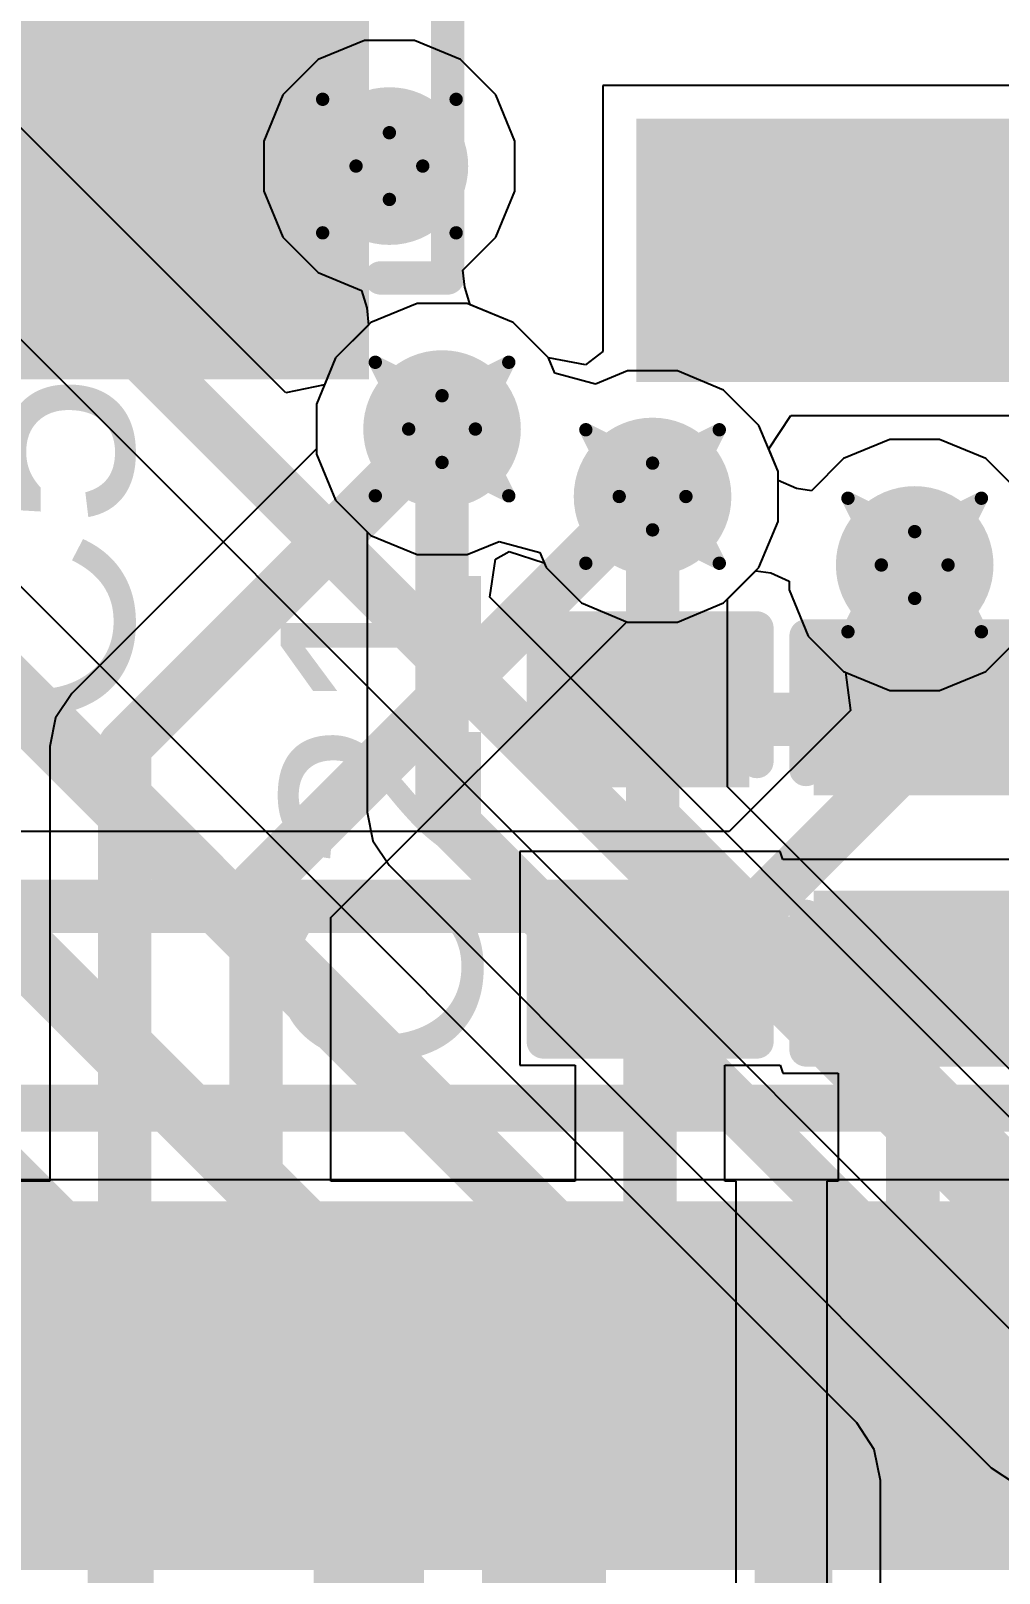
# Model space of a CAD drawing. Header units: inches. Extents: x -3 to 289, y -11 to 89.
# Drawn here: x 99.68 to 103.37, y 28.37 to 34.23 of the extents above; entities that cross this region are included whole.
import ezdxf

# ---------------------------------------------------------------- set-up
doc = ezdxf.new("R2010")
doc.units = ezdxf.units.IN
for name, color, linetype in [('Bottom Layer', 5, 'Continuous'), ('Drill Drawing', 1, 'Continuous'), ('Layer 1', 16, 'Continuous'), ('Layer 2', 76, 'Continuous'), ('Top Layer', 1, 'Continuous'), ('Top Overlay', 2, 'Continuous'), ('Top Paste', 8, 'Continuous'), ('Top Solder', 216, 'Continuous'), ('Via Holes', 16, 'Continuous')]:
    doc.layers.add(name, color=color, linetype=linetype)
doc.styles.add('Arial', font='', dxfattribs={"height": 0.2})
doc.styles.get('Arial').set_extended_font_data('Arial')

# ---------------------------------------------------------------- blocks, each defined once
blk = doc.blocks.new('EFM32WG380F256_B_QFP100R_10')
at = {"layer": 'Top Layer'}
for points in [[(7.15, 0.65), (8.35, 0.65), (8.35, 0.35), (7.15, 0.35)], [(7.15, 0.15), (8.35, 0.15), (8.35, -0.15), (7.15, -0.15)], [(7.15, -0.35), (8.35, -0.35), (8.35, -0.65), (7.15, -0.65)], [(7.15, -0.85), (8.35, -0.85), (8.35, -1.15), (7.15, -1.15)], [(7.15, -1.35), (8.35, -1.35), (8.35, -1.65), (7.15, -1.65)], [(7.15, -1.85), (8.35, -1.85), (8.35, -2.15), (7.15, -2.15)], [(7.15, -2.35), (8.35, -2.35), (8.35, -2.65), (7.15, -2.65)], [(7.15, -2.85), (8.35, -2.85), (8.35, -3.15), (7.15, -3.15)]]:
    blk.add_hatch(color=1, dxfattribs=at).paths.add_polyline_path(points)
at = {"layer": 'Top Paste'}
for points in [[(7.15, 0.65), (8.35, 0.65), (8.35, 0.35), (7.15, 0.35)], [(7.15, 0.15), (8.35, 0.15), (8.35, -0.15), (7.15, -0.15)], [(7.15, -0.35), (8.35, -0.35), (8.35, -0.65), (7.15, -0.65)], [(7.15, -0.85), (8.35, -0.85), (8.35, -1.15), (7.15, -1.15)], [(7.15, -1.35), (8.35, -1.35), (8.35, -1.65), (7.15, -1.65)], [(7.15, -1.85), (8.35, -1.85), (8.35, -2.15), (7.15, -2.15)], [(7.15, -2.35), (8.35, -2.35), (8.35, -2.65), (7.15, -2.65)], [(7.15, -2.85), (8.35, -2.85), (8.35, -3.15), (7.15, -3.15)]]:
    blk.add_hatch(color=8, dxfattribs=at).paths.add_polyline_path(points)
at = {"layer": 'Top Solder'}
for points in [[(7.0484, 0.7516), (8.4516, 0.7516), (8.4516, 0.2484), (7.0484, 0.2484)], [(7.0484, 0.2516), (8.4516, 0.2516), (8.4516, -0.2516), (7.0484, -0.2516)], [(7.0484, -0.2484), (8.4516, -0.2484), (8.4516, -0.7516), (7.0484, -0.7516)], [(7.0484, -0.7484), (8.4516, -0.7484), (8.4516, -1.2516), (7.0484, -1.2516)], [(7.0484, -1.2484), (8.4516, -1.2484), (8.4516, -1.7516), (7.0484, -1.7516)], [(7.0484, -1.7484), (8.4516, -1.7484), (8.4516, -2.2516), (7.0484, -2.2516)], [(7.0484, -2.2484), (8.4516, -2.2484), (8.4516, -2.7516), (7.0484, -2.7516)], [(7.0484, -2.7484), (8.4516, -2.7484), (8.4516, -3.2516), (7.0484, -3.2516)], [(7.0484, -3.2484), (8.4516, -3.2484), (8.4516, -3.7516), (7.0484, -3.7516)]]:
    blk.add_hatch(color=216, dxfattribs=at).paths.add_polyline_path(points)
blk = doc.blocks.new('SOT_223_5_16')
at = {"layer": 'Top Layer'}
blk.add_hatch(color=1, dxfattribs=at).paths.add_polyline_path([(2.6999, -4.2501), (1.7999, -4.2501), (1.7999, -2.0501), (2.6999, -2.0501)])
at = {"layer": 'Top Paste'}
blk.add_hatch(color=8, dxfattribs=at).paths.add_polyline_path([(2.6999, -4.2501), (1.7999, -4.2501), (1.7999, -2.0501), (2.6999, -2.0501)])
at = {"layer": 'Top Solder'}
blk.add_hatch(color=216, dxfattribs=at).paths.add_polyline_path([(2.7507, -4.3009), (1.7491, -4.3009), (1.7491, -1.9993), (2.7507, -1.9993)])
blk = doc.blocks.new('C___0402_132')
at = {"layer": 'Top Layer'}
for points in [[(-0.6985, -0.3175), (-0.6985, 0.3175), (-0.2413, 0.3175), (-0.2413, -0.3175)], [(0.2413, -0.3175), (0.2413, 0.3175), (0.6985, 0.3175), (0.6985, -0.3175)]]:
    blk.add_hatch(color=1, dxfattribs=at).paths.add_polyline_path(points)
at = {"layer": 'Top Paste'}
for points in [[(-0.6985, -0.3175), (-0.6985, 0.3175), (-0.2413, 0.3175), (-0.2413, -0.3175)], [(0.2413, -0.3175), (0.2413, 0.3175), (0.6985, 0.3175), (0.6985, -0.3175)]]:
    blk.add_hatch(color=8, dxfattribs=at).paths.add_polyline_path(points)
at = {"layer": 'Top Solder'}
for points in [[(-0.7585, -0.3775), (-0.7585, 0.3775), (-0.1813, 0.3775), (-0.1813, -0.3775)], [(0.1813, -0.3775), (0.1813, 0.3775), (0.7585, 0.3775), (0.7585, -0.3775)]]:
    blk.add_hatch(color=216, dxfattribs=at).paths.add_polyline_path(points)
at = {"layer": 'Top Overlay'}
for points in [[(-0.7874, -0.4064, 0.127, 0.127, 0), (-0.7874, 0.4064, 0.127, 0.127, 0)], [(-0.2794, 0.4064, 0.127, 0.127, 0), (-0.7874, 0.4064, 0.127, 0.127, 0)], [(0.7874, 0.4064, 0.127, 0.127, 0), (0.2794, 0.4064, 0.127, 0.127, 0)], [(0.7874, -0.4064, 0.127, 0.127, 0), (0.7874, 0.4064, 0.127, 0.127, 0)], [(-0.2794, -0.4064, 0.127, 0.127, 0), (-0.7874, -0.4064, 0.127, 0.127, 0)], [(0.7874, -0.4064, 0.127, 0.127, 0), (0.2794, -0.4064, 0.127, 0.127, 0)]]:
    blk.add_lwpolyline(points, format="xyseb", dxfattribs=at)
for points in [[(-0.8191, 0.4064, 0.0635, 0.0635, 1), (-0.7556, 0.4064, 0.0635, 0.0635, 1)], [(-0.8191, 0.4064, 0.0635, 0.0635, 1), (-0.7556, 0.4064, 0.0635, 0.0635, 1)], [(-0.3111, 0.4064, 0.0635, 0.0635, 1), (-0.2477, 0.4064, 0.0635, 0.0635, 1)], [(0.2477, 0.4064, 0.0635, 0.0635, 1), (0.3111, 0.4064, 0.0635, 0.0635, 1)], [(0.7556, 0.4064, 0.0635, 0.0635, 1), (0.8191, 0.4064, 0.0635, 0.0635, 1)], [(0.7556, 0.4064, 0.0635, 0.0635, 1), (0.8191, 0.4064, 0.0635, 0.0635, 1)], [(-0.8191, -0.4064, 0.0635, 0.0635, 1), (-0.7556, -0.4064, 0.0635, 0.0635, 1)], [(-0.8191, -0.4064, 0.0635, 0.0635, 1), (-0.7556, -0.4064, 0.0635, 0.0635, 1)], [(-0.3111, -0.4064, 0.0635, 0.0635, 1), (-0.2477, -0.4064, 0.0635, 0.0635, 1)], [(0.2477, -0.4064, 0.0635, 0.0635, 1), (0.3111, -0.4064, 0.0635, 0.0635, 1)], [(0.7556, -0.4064, 0.0635, 0.0635, 1), (0.8191, -0.4064, 0.0635, 0.0635, 1)], [(0.7556, -0.4064, 0.0635, 0.0635, 1), (0.8191, -0.4064, 0.0635, 0.0635, 1)]]:
    blk.add_lwpolyline(points, format="xyseb", close=True, dxfattribs=at)
blk = doc.blocks.new('____0402_134')
at = {"layer": 'Top Layer'}
for points in [[(-0.6985, -0.3175), (-0.6985, 0.3175), (-0.2413, 0.3175), (-0.2413, -0.3175)], [(0.2413, -0.3175), (0.2413, 0.3175), (0.6985, 0.3175), (0.6985, -0.3175)]]:
    blk.add_hatch(color=1, dxfattribs=at).paths.add_polyline_path(points)
at = {"layer": 'Top Paste'}
for points in [[(-0.6985, -0.3175), (-0.6985, 0.3175), (-0.2413, 0.3175), (-0.2413, -0.3175)], [(0.2413, -0.3175), (0.2413, 0.3175), (0.6985, 0.3175), (0.6985, -0.3175)]]:
    blk.add_hatch(color=8, dxfattribs=at).paths.add_polyline_path(points)
at = {"layer": 'Top Solder'}
for points in [[(-0.7585, -0.3775), (-0.7585, 0.3775), (-0.1813, 0.3775), (-0.1813, -0.3775)], [(0.1813, -0.3775), (0.1813, 0.3775), (0.7585, 0.3775), (0.7585, -0.3775)]]:
    blk.add_hatch(color=216, dxfattribs=at).paths.add_polyline_path(points)
at = {"layer": 'Top Overlay'}
for points in [[(-0.7874, -0.4064, 0.127, 0.127, 0), (-0.7874, 0.4064, 0.127, 0.127, 0)], [(-0.2794, 0.4064, 0.127, 0.127, 0), (-0.7874, 0.4064, 0.127, 0.127, 0)], [(0.7874, 0.4064, 0.127, 0.127, 0), (0.2794, 0.4064, 0.127, 0.127, 0)], [(0.7874, -0.4064, 0.127, 0.127, 0), (0.7874, 0.4064, 0.127, 0.127, 0)], [(-0.2794, -0.4064, 0.127, 0.127, 0), (-0.7874, -0.4064, 0.127, 0.127, 0)], [(0.7874, -0.4064, 0.127, 0.127, 0), (0.2794, -0.4064, 0.127, 0.127, 0)]]:
    blk.add_lwpolyline(points, format="xyseb", dxfattribs=at)
for points in [[(-0.8191, 0.4064, 0.0635, 0.0635, 1), (-0.7556, 0.4064, 0.0635, 0.0635, 1)], [(-0.8191, 0.4064, 0.0635, 0.0635, 1), (-0.7556, 0.4064, 0.0635, 0.0635, 1)], [(-0.3111, 0.4064, 0.0635, 0.0635, 1), (-0.2477, 0.4064, 0.0635, 0.0635, 1)], [(0.2477, 0.4064, 0.0635, 0.0635, 1), (0.3111, 0.4064, 0.0635, 0.0635, 1)], [(0.7556, 0.4064, 0.0635, 0.0635, 1), (0.8191, 0.4064, 0.0635, 0.0635, 1)], [(0.7556, 0.4064, 0.0635, 0.0635, 1), (0.8191, 0.4064, 0.0635, 0.0635, 1)], [(-0.8191, -0.4064, 0.0635, 0.0635, 1), (-0.7556, -0.4064, 0.0635, 0.0635, 1)], [(-0.8191, -0.4064, 0.0635, 0.0635, 1), (-0.7556, -0.4064, 0.0635, 0.0635, 1)], [(-0.3111, -0.4064, 0.0635, 0.0635, 1), (-0.2477, -0.4064, 0.0635, 0.0635, 1)], [(0.2477, -0.4064, 0.0635, 0.0635, 1), (0.3111, -0.4064, 0.0635, 0.0635, 1)], [(0.7556, -0.4064, 0.0635, 0.0635, 1), (0.8191, -0.4064, 0.0635, 0.0635, 1)], [(0.7556, -0.4064, 0.0635, 0.0635, 1), (0.8191, -0.4064, 0.0635, 0.0635, 1)]]:
    blk.add_lwpolyline(points, format="xyseb", close=True, dxfattribs=at)
blk = doc.blocks.new('C____A_145')
at = {"layer": 'Top Layer'}
for points in [[(-1.91, 0.565), (-0.49, 0.565), (-0.49, -0.565), (-1.91, -0.565)], [(0.49, 0.565), (1.91, 0.565), (1.91, -0.565), (0.49, -0.565)]]:
    blk.add_hatch(color=1, dxfattribs=at).paths.add_polyline_path(points)
at = {"layer": 'Top Paste'}
for points in [[(-1.91, 0.565), (-0.49, 0.565), (-0.49, -0.565), (-1.91, -0.565)], [(0.49, 0.565), (1.91, 0.565), (1.91, -0.565), (0.49, -0.565)]]:
    blk.add_hatch(color=8, dxfattribs=at).paths.add_polyline_path(points)
at = {"layer": 'Top Solder'}
for points in [[(-2.0116, 0.6666), (-0.3884, 0.6666), (-0.3884, -0.6666), (-2.0116, -0.6666)], [(0.3884, 0.6666), (2.0116, 0.6666), (2.0116, -0.6666), (0.3884, -0.6666)]]:
    blk.add_hatch(color=216, dxfattribs=at).paths.add_polyline_path(points)
at = {"layer": 'Top Overlay'}
for points in [[(1.6256, 0.9652, 0.127, 0.127, 0), (-1.6256, 0.9652, 0.127, 0.127, 0)], [(-1.6256, 0.762, 0.127, 0.127, 0), (-1.6256, 0.9652, 0.127, 0.127, 0)], [(1.6256, 0.7112, 0.127, 0.127, 0), (1.6256, 0.9652, 0.127, 0.127, 0)], [(-2.4192, -0.2746, 0.2, 0.2, 0), (-2.4192, 0.3254, 0.2, 0.2, 0)], [(-2.1192, 0.0254, 0.2, 0.2, 0), (-2.7192, 0.0254, 0.2, 0.2, 0)], [(-1.6256, -0.9652, 0.127, 0.127, 0), (-1.6256, -0.762, 0.127, 0.127, 0)], [(1.6256, -0.9652, 0.127, 0.127, 0), (1.6256, -0.7112, 0.127, 0.127, 0)], [(1.6256, -0.9652, 0.127, 0.127, 0), (-1.6256, -0.9652, 0.127, 0.127, 0)]]:
    blk.add_lwpolyline(points, format="xyseb", dxfattribs=at)
for points in [[(-1.6574, 0.9652, 0.0635, 0.0635, 1), (-1.5938, 0.9652, 0.0635, 0.0635, 1)], [(-1.6574, 0.9652, 0.0635, 0.0635, 1), (-1.5938, 0.9652, 0.0635, 0.0635, 1)], [(1.5938, 0.9652, 0.0635, 0.0635, 1), (1.6574, 0.9652, 0.0635, 0.0635, 1)], [(1.5938, 0.9652, 0.0635, 0.0635, 1), (1.6574, 0.9652, 0.0635, 0.0635, 1)], [(-1.6574, 0.762, 0.0635, 0.0635, 1), (-1.5938, 0.762, 0.0635, 0.0635, 1)], [(1.5938, 0.7112, 0.0635, 0.0635, 1), (1.6574, 0.7112, 0.0635, 0.0635, 1)], [(-2.4692, 0.3254, 0.1, 0.1, 1), (-2.3692, 0.3254, 0.1, 0.1, 1)], [(-2.7692, 0.0254, 0.1, 0.1, 1), (-2.6692, 0.0254, 0.1, 0.1, 1)], [(-2.1692, 0.0254, 0.1, 0.1, 1), (-2.0692, 0.0254, 0.1, 0.1, 1)], [(-2.4692, -0.2746, 0.1, 0.1, 1), (-2.3692, -0.2746, 0.1, 0.1, 1)], [(-1.6574, -0.762, 0.0635, 0.0635, 1), (-1.5938, -0.762, 0.0635, 0.0635, 1)], [(1.5938, -0.7112, 0.0635, 0.0635, 1), (1.6574, -0.7112, 0.0635, 0.0635, 1)], [(-1.6574, -0.9652, 0.0635, 0.0635, 1), (-1.5938, -0.9652, 0.0635, 0.0635, 1)], [(-1.6574, -0.9652, 0.0635, 0.0635, 1), (-1.5938, -0.9652, 0.0635, 0.0635, 1)], [(1.5938, -0.9652, 0.0635, 0.0635, 1), (1.6574, -0.9652, 0.0635, 0.0635, 1)], [(1.5938, -0.9652, 0.0635, 0.0635, 1), (1.6574, -0.9652, 0.0635, 0.0635, 1)]]:
    blk.add_lwpolyline(points, format="xyseb", close=True, dxfattribs=at)

msp = doc.modelspace()

# ---------------------------------------------------------------- hatches: boundary and pattern name
at = {"layer": 'Bottom Layer'}
h = msp.add_hatch(color=5, dxfattribs=at)
edge = h.paths.add_edge_path()
edge.add_arc((101.0451, 33.7193), 0.3, 0, 360)
h = msp.add_hatch(color=5, dxfattribs=at)
edge = h.paths.add_edge_path()
edge.add_arc((101.2455, 32.7187), 0.3, 0, 360)
h = msp.add_hatch(color=5, dxfattribs=at)
edge = h.paths.add_edge_path()
edge.add_arc((102.0468, 32.4621), 0.3, 0, 360)
h = msp.add_hatch(color=5, dxfattribs=at)
edge = h.paths.add_edge_path()
edge.add_arc((103.0445, 32.2015), 0.3, 0, 360)
at = {"layer": 'Layer 1'}
h = msp.add_hatch(color=16, dxfattribs=at)
edge = h.paths.add_edge_path()
edge.add_arc((101.0451, 33.7193), 0.3, 0, 360)
h = msp.add_hatch(color=16, dxfattribs=at)
edge = h.paths.add_edge_path()
edge.add_arc((101.2455, 32.7187), 0.3, 0, 360)
h = msp.add_hatch(color=16, dxfattribs=at)
edge = h.paths.add_edge_path()
edge.add_arc((102.0468, 32.4621), 0.3, 0, 360)
h = msp.add_hatch(color=16, dxfattribs=at)
edge = h.paths.add_edge_path()
edge.add_arc((103.0445, 32.2015), 0.3, 0, 360)
at = {"layer": 'Layer 2'}
h = msp.add_hatch(color=76, dxfattribs=at)
edge = h.paths.add_edge_path()
edge.add_arc((101.0451, 33.7193), 0.3, 0, 360)
h = msp.add_hatch(color=76, dxfattribs=at)
edge = h.paths.add_edge_path()
edge.add_arc((101.2455, 32.7187), 0.3, 0, 360)
h = msp.add_hatch(color=76, dxfattribs=at)
edge = h.paths.add_edge_path()
edge.add_arc((102.0468, 32.4621), 0.3, 0, 360)
h = msp.add_hatch(color=76, dxfattribs=at)
edge = h.paths.add_edge_path()
edge.add_arc((103.0445, 32.2015), 0.3, 0, 360)
at = {"layer": 'Top Layer'}
h = msp.add_hatch(color=1, dxfattribs=at)
edge = h.paths.add_edge_path()
edge.add_arc((101.0451, 33.7193), 0.3, 0, 360)
h = msp.add_hatch(color=1, dxfattribs=at)
edge = h.paths.add_edge_path()
edge.add_arc((101.2455, 32.7187), 0.3, 0, 360)
h = msp.add_hatch(color=1, dxfattribs=at)
edge = h.paths.add_edge_path()
edge.add_arc((102.0468, 32.4621), 0.3, 0, 360)
h = msp.add_hatch(color=1, dxfattribs=at)
edge = h.paths.add_edge_path()
edge.add_arc((103.0445, 32.2015), 0.3, 0, 360)
at = {"layer": 'Via Holes'}
h = msp.add_hatch(color=7, dxfattribs=at)
edge = h.paths.add_edge_path()
edge.add_arc((101.0451, 33.7193), 0.15, 0, 360)
h = msp.add_hatch(color=7, dxfattribs=at)
edge = h.paths.add_edge_path()
edge.add_arc((101.2455, 32.7187), 0.15, 0, 360)
h = msp.add_hatch(color=7, dxfattribs=at)
edge = h.paths.add_edge_path()
edge.add_arc((102.0468, 32.4621), 0.15, 0, 360)
h = msp.add_hatch(color=7, dxfattribs=at)
edge = h.paths.add_edge_path()
edge.add_arc((103.0445, 32.2015), 0.15, 0, 360)

# ---------------------------------------------------------------- linework, layer by layer
at = {"layer": 'Bottom Layer'}
for p, q in [((100.9501, 34.1971), (100.7744, 34.1244)), ((101.1401, 34.1971), (100.9501, 34.1971)), ((101.3157, 34.1244), (101.1401, 34.1971)), ((100.7744, 34.1244), (100.64, 33.99)), ((101.4502, 33.99), (101.3157, 34.1244)), ((100.64, 33.99), (100.5673, 33.8144)), ((101.5229, 33.8144), (101.4502, 33.99)), ((100.5673, 33.8144), (100.5673, 33.6243)), ((101.5229, 33.6243), (101.5229, 33.8144)), ((100.5673, 33.6243), (100.64, 33.4487)), ((101.4502, 33.4487), (101.5229, 33.6243)), ((100.64, 33.4487), (100.7744, 33.3143)), ((101.325, 33.3235), (101.4502, 33.4487)), ((100.7744, 33.3143), (100.9387, 33.2462)), ((101.3318, 33.2581), (101.325, 33.3235)), ((100.9387, 33.2462), (100.9589, 33.1799)), ((101.352, 33.1918), (101.3318, 33.2581)), ((100.9589, 33.1799), (100.9656, 33.1145)), ((101.5162, 33.1238), (101.352, 33.1918)), ((100.9656, 33.1145), (100.8405, 32.9894)), ((101.6506, 32.9894), (101.5162, 33.1238)), ((100.8405, 32.9894), (100.7677, 32.8138)), ((101.6746, 32.9315), (101.6506, 32.9894)), ((101.8295, 32.8893), (101.6746, 32.9315)), ((101.9518, 32.9399), (101.8295, 32.8893)), ((102.1418, 32.9399), (101.9518, 32.9399)), ((102.3174, 32.8672), (102.1418, 32.9399)), ((102.4519, 32.7328), (102.3174, 32.8672)), ((100.7677, 32.8138), (100.7677, 32.6237)), ((102.5246, 32.5572), (102.4519, 32.7328)), ((102.9494, 32.6793), (102.7738, 32.6066)), ((103.1395, 32.6793), (102.9494, 32.6793)), ((103.3151, 32.6066), (103.1395, 32.6793)), ((100.7677, 32.6237), (100.8405, 32.4481)), ((102.7738, 32.6066), (102.6516, 32.4843)), ((103.4495, 32.4722), (103.3151, 32.6066)), ((102.5246, 32.5233), (102.5246, 32.5572)), ((102.5947, 32.4921), (102.5246, 32.5233)), ((102.6516, 32.4843), (102.5947, 32.4921)), ((100.8405, 32.4481), (100.9607, 32.3279)), ((100.9607, 32.3279), (100.9607, 31.2605)), ((102.3317, 32.0713), (102.4397, 32.1793)), ((102.4397, 32.1793), (102.4965, 32.1716)), ((102.4965, 32.1716), (102.5667, 32.1403)), ((102.5667, 32.1403), (102.5667, 32.1065)), ((102.5667, 32.1065), (102.6394, 31.9309)), ((102.3317, 31.357), (102.3317, 32.0713)), ((102.6394, 31.9309), (102.7738, 31.7965)), ((103.3151, 31.7965), (103.4495, 31.9309)), ((102.7738, 31.7965), (102.9494, 31.7237)), ((103.1395, 31.7237), (103.3151, 31.7965)), ((102.9494, 31.7237), (103.1395, 31.7237)), ((103.9414, 29.7473), (102.3317, 31.357)), ((100.9607, 31.2605), (100.9607, 31.2605)), ((100.9607, 31.2605), (100.9824, 31.1515)), ((100.9824, 31.1515), (101.0441, 31.0591)), ((101.0441, 31.0591), (103.3361, 28.7671)), ((103.3361, 28.7671), (103.3361, 28.7671)), ((103.3361, 28.7671), (103.4285, 28.7053))]:
    msp.add_line(p, q, dxfattribs=at)
for points in [[(101.2455, 31.2605, 0.2032, 0.2032, 0), (101.2455, 32.7187, 0.2032, 0.2032, 0)], [(102.0468, 31.239, 0.2032, 0.2032, 0), (102.0468, 32.4621, 0.2032, 0.2032, 0)], [(101.2455, 31.2605, 0.2032, 0.2032, 0), (103.5375, 28.9685, 0.2032, 0.2032, 0)], [(102.0468, 31.239, 0.2032, 0.2032, 0), (103.8234, 29.4624, 0.2032, 0.2032, 0)]]:
    msp.add_lwpolyline(points, format="xyseb", dxfattribs=at)
for points in [[(101.1947, 32.7187, 0.1016, 0.1016, 1), (101.2963, 32.7187, 0.1016, 0.1016, 1)], [(101.996, 32.4621, 0.1016, 0.1016, 1), (102.0976, 32.4621, 0.1016, 0.1016, 1)], [(101.1947, 31.2605, 0.1016, 0.1016, 1), (101.2963, 31.2605, 0.1016, 0.1016, 1)], [(101.1947, 31.2605, 0.1016, 0.1016, 1), (101.2963, 31.2605, 0.1016, 0.1016, 1)], [(101.996, 31.239, 0.1016, 0.1016, 1), (102.0976, 31.239, 0.1016, 0.1016, 1)], [(101.996, 31.239, 0.1016, 0.1016, 1), (102.0976, 31.239, 0.1016, 0.1016, 1)]]:
    msp.add_lwpolyline(points, format="xyseb", close=True, dxfattribs=at)
at = {"layer": 'Drill Drawing'}
for points in [[(100.7911, 33.9733, 0.0508, 0.0508, 0), (101.0451, 33.8463, 0.0508, 0.0508, 0)], [(100.7911, 33.9733, 0.0508, 0.0508, 0), (100.9181, 33.7193, 0.0508, 0.0508, 0)], [(101.0451, 33.8463, 0.0508, 0.0508, 0), (101.2991, 33.9733, 0.0508, 0.0508, 0)], [(101.1721, 33.7193, 0.0508, 0.0508, 0), (101.2991, 33.9733, 0.0508, 0.0508, 0)], [(100.7911, 33.4653, 0.0508, 0.0508, 0), (100.9181, 33.7193, 0.0508, 0.0508, 0)], [(101.1721, 33.7193, 0.0508, 0.0508, 0), (101.2991, 33.4653, 0.0508, 0.0508, 0)], [(100.7911, 33.4653, 0.0508, 0.0508, 0), (101.0451, 33.5923, 0.0508, 0.0508, 0)], [(101.0451, 33.5923, 0.0508, 0.0508, 0), (101.2991, 33.4653, 0.0508, 0.0508, 0)], [(100.9915, 32.9727, 0.0508, 0.0508, 0), (101.2455, 32.8457, 0.0508, 0.0508, 0)], [(100.9915, 32.9727, 0.0508, 0.0508, 0), (101.1185, 32.7187, 0.0508, 0.0508, 0)], [(101.2455, 32.8457, 0.0508, 0.0508, 0), (101.4995, 32.9727, 0.0508, 0.0508, 0)], [(101.3725, 32.7187, 0.0508, 0.0508, 0), (101.4995, 32.9727, 0.0508, 0.0508, 0)], [(100.9915, 32.4647, 0.0508, 0.0508, 0), (101.1185, 32.7187, 0.0508, 0.0508, 0)], [(101.3725, 32.7187, 0.0508, 0.0508, 0), (101.4995, 32.4647, 0.0508, 0.0508, 0)], [(101.7928, 32.7161, 0.0508, 0.0508, 0), (102.0468, 32.5891, 0.0508, 0.0508, 0)], [(101.7928, 32.7161, 0.0508, 0.0508, 0), (101.9198, 32.4621, 0.0508, 0.0508, 0)], [(102.0468, 32.5891, 0.0508, 0.0508, 0), (102.3008, 32.7161, 0.0508, 0.0508, 0)], [(102.1738, 32.4621, 0.0508, 0.0508, 0), (102.3008, 32.7161, 0.0508, 0.0508, 0)], [(100.9915, 32.4647, 0.0508, 0.0508, 0), (101.2455, 32.5917, 0.0508, 0.0508, 0)], [(101.2455, 32.5917, 0.0508, 0.0508, 0), (101.4995, 32.4647, 0.0508, 0.0508, 0)], [(101.7928, 32.2081, 0.0508, 0.0508, 0), (101.9198, 32.4621, 0.0508, 0.0508, 0)], [(102.1738, 32.4621, 0.0508, 0.0508, 0), (102.3008, 32.2081, 0.0508, 0.0508, 0)], [(102.7905, 32.4555, 0.0508, 0.0508, 0), (103.0445, 32.3285, 0.0508, 0.0508, 0)], [(102.7905, 32.4555, 0.0508, 0.0508, 0), (102.9175, 32.2015, 0.0508, 0.0508, 0)], [(103.0445, 32.3285, 0.0508, 0.0508, 0), (103.2985, 32.4555, 0.0508, 0.0508, 0)], [(103.1715, 32.2015, 0.0508, 0.0508, 0), (103.2985, 32.4555, 0.0508, 0.0508, 0)], [(101.7928, 32.2081, 0.0508, 0.0508, 0), (102.0468, 32.3351, 0.0508, 0.0508, 0)], [(102.0468, 32.3351, 0.0508, 0.0508, 0), (102.3008, 32.2081, 0.0508, 0.0508, 0)], [(102.7905, 31.9475, 0.0508, 0.0508, 0), (102.9175, 32.2015, 0.0508, 0.0508, 0)], [(103.1715, 32.2015, 0.0508, 0.0508, 0), (103.2985, 31.9475, 0.0508, 0.0508, 0)], [(102.7905, 31.9475, 0.0508, 0.0508, 0), (103.0445, 32.0745, 0.0508, 0.0508, 0)], [(103.0445, 32.0745, 0.0508, 0.0508, 0), (103.2985, 31.9475, 0.0508, 0.0508, 0)]]:
    msp.add_lwpolyline(points, format="xyseb", dxfattribs=at)
for points in [[(100.7784, 33.9733, 0.0254, 0.0254, 1), (100.8038, 33.9733, 0.0254, 0.0254, 1)], [(100.7784, 33.9733, 0.0254, 0.0254, 1), (100.8038, 33.9733, 0.0254, 0.0254, 1)], [(101.2864, 33.9733, 0.0254, 0.0254, 1), (101.3118, 33.9733, 0.0254, 0.0254, 1)], [(101.2864, 33.9733, 0.0254, 0.0254, 1), (101.3118, 33.9733, 0.0254, 0.0254, 1)], [(101.0324, 33.8463, 0.0254, 0.0254, 1), (101.0578, 33.8463, 0.0254, 0.0254, 1)], [(101.0324, 33.8463, 0.0254, 0.0254, 1), (101.0578, 33.8463, 0.0254, 0.0254, 1)], [(100.9054, 33.7193, 0.0254, 0.0254, 1), (100.9308, 33.7193, 0.0254, 0.0254, 1)], [(100.9054, 33.7193, 0.0254, 0.0254, 1), (100.9308, 33.7193, 0.0254, 0.0254, 1)], [(101.1594, 33.7193, 0.0254, 0.0254, 1), (101.1848, 33.7193, 0.0254, 0.0254, 1)], [(101.1594, 33.7193, 0.0254, 0.0254, 1), (101.1848, 33.7193, 0.0254, 0.0254, 1)], [(101.0324, 33.5923, 0.0254, 0.0254, 1), (101.0578, 33.5923, 0.0254, 0.0254, 1)], [(101.0324, 33.5923, 0.0254, 0.0254, 1), (101.0578, 33.5923, 0.0254, 0.0254, 1)], [(100.7784, 33.4653, 0.0254, 0.0254, 1), (100.8038, 33.4653, 0.0254, 0.0254, 1)], [(100.7784, 33.4653, 0.0254, 0.0254, 1), (100.8038, 33.4653, 0.0254, 0.0254, 1)], [(101.2864, 33.4653, 0.0254, 0.0254, 1), (101.3118, 33.4653, 0.0254, 0.0254, 1)], [(101.2864, 33.4653, 0.0254, 0.0254, 1), (101.3118, 33.4653, 0.0254, 0.0254, 1)], [(100.9788, 32.9727, 0.0254, 0.0254, 1), (101.0042, 32.9727, 0.0254, 0.0254, 1)], [(100.9788, 32.9727, 0.0254, 0.0254, 1), (101.0042, 32.9727, 0.0254, 0.0254, 1)], [(101.4868, 32.9727, 0.0254, 0.0254, 1), (101.5122, 32.9727, 0.0254, 0.0254, 1)], [(101.4868, 32.9727, 0.0254, 0.0254, 1), (101.5122, 32.9727, 0.0254, 0.0254, 1)], [(101.2328, 32.8457, 0.0254, 0.0254, 1), (101.2582, 32.8457, 0.0254, 0.0254, 1)], [(101.2328, 32.8457, 0.0254, 0.0254, 1), (101.2582, 32.8457, 0.0254, 0.0254, 1)], [(101.1058, 32.7187, 0.0254, 0.0254, 1), (101.1312, 32.7187, 0.0254, 0.0254, 1)], [(101.1058, 32.7187, 0.0254, 0.0254, 1), (101.1312, 32.7187, 0.0254, 0.0254, 1)], [(101.3598, 32.7187, 0.0254, 0.0254, 1), (101.3852, 32.7187, 0.0254, 0.0254, 1)], [(101.3598, 32.7187, 0.0254, 0.0254, 1), (101.3852, 32.7187, 0.0254, 0.0254, 1)], [(101.7801, 32.7161, 0.0254, 0.0254, 1), (101.8055, 32.7161, 0.0254, 0.0254, 1)], [(101.7801, 32.7161, 0.0254, 0.0254, 1), (101.8055, 32.7161, 0.0254, 0.0254, 1)], [(102.2881, 32.7161, 0.0254, 0.0254, 1), (102.3135, 32.7161, 0.0254, 0.0254, 1)], [(102.2881, 32.7161, 0.0254, 0.0254, 1), (102.3135, 32.7161, 0.0254, 0.0254, 1)], [(101.2328, 32.5917, 0.0254, 0.0254, 1), (101.2582, 32.5917, 0.0254, 0.0254, 1)], [(101.2328, 32.5917, 0.0254, 0.0254, 1), (101.2582, 32.5917, 0.0254, 0.0254, 1)], [(102.0341, 32.5891, 0.0254, 0.0254, 1), (102.0595, 32.5891, 0.0254, 0.0254, 1)], [(102.0341, 32.5891, 0.0254, 0.0254, 1), (102.0595, 32.5891, 0.0254, 0.0254, 1)], [(100.9788, 32.4647, 0.0254, 0.0254, 1), (101.0042, 32.4647, 0.0254, 0.0254, 1)], [(100.9788, 32.4647, 0.0254, 0.0254, 1), (101.0042, 32.4647, 0.0254, 0.0254, 1)], [(101.4868, 32.4647, 0.0254, 0.0254, 1), (101.5122, 32.4647, 0.0254, 0.0254, 1)], [(101.4868, 32.4647, 0.0254, 0.0254, 1), (101.5122, 32.4647, 0.0254, 0.0254, 1)], [(101.9071, 32.4621, 0.0254, 0.0254, 1), (101.9325, 32.4621, 0.0254, 0.0254, 1)], [(101.9071, 32.4621, 0.0254, 0.0254, 1), (101.9325, 32.4621, 0.0254, 0.0254, 1)], [(102.1611, 32.4621, 0.0254, 0.0254, 1), (102.1865, 32.4621, 0.0254, 0.0254, 1)], [(102.1611, 32.4621, 0.0254, 0.0254, 1), (102.1865, 32.4621, 0.0254, 0.0254, 1)], [(102.7778, 32.4555, 0.0254, 0.0254, 1), (102.8032, 32.4555, 0.0254, 0.0254, 1)], [(102.7778, 32.4555, 0.0254, 0.0254, 1), (102.8032, 32.4555, 0.0254, 0.0254, 1)], [(103.2858, 32.4555, 0.0254, 0.0254, 1), (103.3112, 32.4555, 0.0254, 0.0254, 1)], [(103.2858, 32.4555, 0.0254, 0.0254, 1), (103.3112, 32.4555, 0.0254, 0.0254, 1)], [(102.0341, 32.3351, 0.0254, 0.0254, 1), (102.0595, 32.3351, 0.0254, 0.0254, 1)], [(102.0341, 32.3351, 0.0254, 0.0254, 1), (102.0595, 32.3351, 0.0254, 0.0254, 1)], [(103.0318, 32.3285, 0.0254, 0.0254, 1), (103.0572, 32.3285, 0.0254, 0.0254, 1)], [(103.0318, 32.3285, 0.0254, 0.0254, 1), (103.0572, 32.3285, 0.0254, 0.0254, 1)], [(101.7801, 32.2081, 0.0254, 0.0254, 1), (101.8055, 32.2081, 0.0254, 0.0254, 1)], [(101.7801, 32.2081, 0.0254, 0.0254, 1), (101.8055, 32.2081, 0.0254, 0.0254, 1)], [(102.2881, 32.2081, 0.0254, 0.0254, 1), (102.3135, 32.2081, 0.0254, 0.0254, 1)], [(102.2881, 32.2081, 0.0254, 0.0254, 1), (102.3135, 32.2081, 0.0254, 0.0254, 1)], [(102.9048, 32.2015, 0.0254, 0.0254, 1), (102.9302, 32.2015, 0.0254, 0.0254, 1)], [(102.9048, 32.2015, 0.0254, 0.0254, 1), (102.9302, 32.2015, 0.0254, 0.0254, 1)], [(103.1588, 32.2015, 0.0254, 0.0254, 1), (103.1842, 32.2015, 0.0254, 0.0254, 1)], [(103.1588, 32.2015, 0.0254, 0.0254, 1), (103.1842, 32.2015, 0.0254, 0.0254, 1)], [(103.0318, 32.0745, 0.0254, 0.0254, 1), (103.0572, 32.0745, 0.0254, 0.0254, 1)], [(103.0318, 32.0745, 0.0254, 0.0254, 1), (103.0572, 32.0745, 0.0254, 0.0254, 1)], [(102.7778, 31.9475, 0.0254, 0.0254, 1), (102.8032, 31.9475, 0.0254, 0.0254, 1)], [(102.7778, 31.9475, 0.0254, 0.0254, 1), (102.8032, 31.9475, 0.0254, 0.0254, 1)], [(103.2858, 31.9475, 0.0254, 0.0254, 1), (103.3112, 31.9475, 0.0254, 0.0254, 1)], [(103.2858, 31.9475, 0.0254, 0.0254, 1), (103.3112, 31.9475, 0.0254, 0.0254, 1)]]:
    msp.add_lwpolyline(points, format="xyseb", close=True, dxfattribs=at)
at = {"layer": 'Layer 1'}
for p, q in [((100.6504, 32.856), (96.1653, 37.3411)), ((95.7624, 36.9382), (107.0403, 25.6603)), ((102.8237, 28.9371), (94.9836, 36.7772)), ((101.1505, 33.1965), (100.9749, 33.1238)), ((101.3406, 33.1965), (101.1505, 33.1965)), ((101.5162, 33.1238), (101.3406, 33.1965)), ((100.9749, 33.1238), (100.8405, 32.9894)), ((101.6506, 32.9894), (101.5162, 33.1238)), ((100.8405, 32.9894), (100.7983, 32.8876)), ((101.6746, 32.9315), (101.6506, 32.9894)), ((101.8295, 32.8893), (101.6746, 32.9315)), ((101.9518, 32.9399), (101.8295, 32.8893)), ((102.1418, 32.9399), (101.9518, 32.9399)), ((102.3174, 32.8672), (102.1418, 32.9399)), ((100.7983, 32.8876), (100.6504, 32.856)), ((102.4519, 32.7328), (102.3174, 32.8672)), ((102.5246, 32.5572), (102.4519, 32.7328)), ((102.5246, 32.3671), (102.5246, 32.5572)), ((102.4519, 32.1915), (102.5246, 32.3671)), ((101.4273, 32.0791), (101.449, 32.2232)), ((101.449, 32.2232), (101.5004, 32.253)), ((101.5004, 32.253), (101.6339, 32.2103)), ((101.6339, 32.2103), (101.6417, 32.1915)), ((101.6417, 32.1915), (101.7761, 32.0571)), ((102.3174, 32.0571), (102.4519, 32.1915)), ((107.5266, 25.9797), (101.4273, 32.0791)), ((101.7761, 32.0571), (101.9518, 31.9843)), ((102.1418, 31.9843), (102.3174, 32.0571)), ((101.9518, 31.9843), (102.1418, 31.9843)), ((102.8908, 28.8367), (102.8237, 28.9371)), ((102.8237, 28.9371), (102.8237, 28.9371)), ((102.9144, 28.7183), (102.8908, 28.8367)), ((102.9144, 26.6951), (102.9144, 28.7183)), ((102.9144, 28.7183), (102.9144, 28.7183))]:
    msp.add_line(p, q, dxfattribs=at)
for points in [[(95.6875, 37.416, 0.2032, 0.2032, 0), (107.3252, 25.7783, 0.2032, 0.2032, 0)], [(94.7648, 36.5584, 0.2515, 0.2515, 0), (102.6049, 28.7183, 0.2515, 0.2515, 0)], [(94.5882, 35.7964, 0.2515, 0.2515, 0), (101.744, 28.6406, 0.2515, 0.2515, 0)], [(94.6072, 34.8363, 0.2515, 0.2515, 0), (100.8832, 28.5604, 0.2515, 0.2515, 0)], [(94.6819, 33.8981, 0.2515, 0.2515, 0), (100.0223, 28.5577, 0.2515, 0.2515, 0)], [(102.6049, 26.3288, 0.2515, 0.2515, 0), (102.6049, 28.7183, 0.2515, 0.2515, 0)], [(101.744, 26.3288, 0.2515, 0.2515, 0), (101.744, 28.6406, 0.2515, 0.2515, 0)], [(100.0223, 26.3288, 0.2515, 0.2515, 0), (100.0223, 28.5577, 0.2515, 0.2515, 0)], [(100.8832, 26.3288, 0.2515, 0.2515, 0), (100.8832, 28.5604, 0.2515, 0.2515, 0)]]:
    msp.add_lwpolyline(points, format="xyseb", dxfattribs=at)
for points in [[(102.542, 28.7183, 0.1257, 0.1257, 1), (102.6678, 28.7183, 0.1257, 0.1257, 1)], [(102.542, 28.7183, 0.1257, 0.1257, 1), (102.6678, 28.7183, 0.1257, 0.1257, 1)], [(101.6812, 28.6406, 0.1257, 0.1257, 1), (101.8069, 28.6406, 0.1257, 0.1257, 1)], [(101.6812, 28.6406, 0.1257, 0.1257, 1), (101.8069, 28.6406, 0.1257, 0.1257, 1)], [(99.9594, 28.5577, 0.1257, 0.1257, 1), (100.0852, 28.5577, 0.1257, 0.1257, 1)], [(99.9594, 28.5577, 0.1257, 0.1257, 1), (100.0852, 28.5577, 0.1257, 0.1257, 1)], [(100.8203, 28.5604, 0.1257, 0.1257, 1), (100.946, 28.5604, 0.1257, 0.1257, 1)], [(100.8203, 28.5604, 0.1257, 0.1257, 1), (100.946, 28.5604, 0.1257, 0.1257, 1)]]:
    msp.add_lwpolyline(points, format="xyseb", close=True, dxfattribs=at)
at = {"layer": 'Layer 2'}
for p, q in [((100.9501, 34.1971), (100.7744, 34.1244)), ((101.1401, 34.1971), (100.9501, 34.1971)), ((101.3157, 34.1244), (101.1401, 34.1971)), ((100.7744, 34.1244), (100.64, 33.99)), ((101.4502, 33.99), (101.3157, 34.1244)), ((100.64, 33.99), (100.5673, 33.8144)), ((101.5229, 33.8144), (101.4502, 33.99)), ((100.5673, 33.8144), (100.5673, 33.6243)), ((101.5229, 33.6243), (101.5229, 33.8144)), ((100.5673, 33.6243), (100.64, 33.4487)), ((101.4502, 33.4487), (101.5229, 33.6243)), ((100.64, 33.4487), (100.7744, 33.3143)), ((101.325, 33.3235), (101.4502, 33.4487)), ((100.7744, 33.3143), (100.9387, 33.2462)), ((101.3318, 33.2581), (101.325, 33.3235)), ((100.9387, 33.2462), (100.9589, 33.1799)), ((101.352, 33.1918), (101.3318, 33.2581)), ((100.9589, 33.1799), (100.9656, 33.1145)), ((101.5162, 33.1238), (101.352, 33.1918)), ((100.9656, 33.1145), (100.8405, 32.9894)), ((101.6506, 32.9894), (101.5162, 33.1238)), ((100.8405, 32.9894), (100.7677, 32.8138)), ((101.6746, 32.9315), (101.6506, 32.9894)), ((101.8295, 32.8893), (101.6746, 32.9315)), ((101.9518, 32.9399), (101.8295, 32.8893)), ((102.1418, 32.9399), (101.9518, 32.9399)), ((102.3174, 32.8672), (102.1418, 32.9399)), ((102.4519, 32.7328), (102.3174, 32.8672)), ((100.7677, 32.8138), (100.7677, 32.6237)), ((102.5246, 32.5572), (102.4519, 32.7328)), ((102.9494, 32.6793), (102.7738, 32.6066)), ((103.1395, 32.6793), (102.9494, 32.6793)), ((103.3151, 32.6066), (103.1395, 32.6793)), ((100.7677, 32.6237), (100.8405, 32.4481)), ((102.7738, 32.6066), (102.6516, 32.4843)), ((103.4495, 32.4722), (103.3151, 32.6066)), ((102.5246, 32.5233), (102.5246, 32.5572)), ((102.5947, 32.4921), (102.5246, 32.5233)), ((102.6516, 32.4843), (102.5947, 32.4921)), ((100.8405, 32.4481), (100.9749, 32.3137)), ((100.9749, 32.3137), (101.1505, 32.2409)), ((101.3406, 32.2409), (101.4628, 32.2915)), ((101.4628, 32.2915), (101.6178, 32.2493)), ((101.1505, 32.2409), (101.3406, 32.2409)), ((101.6178, 32.2493), (101.6417, 32.1915)), ((101.6417, 32.1915), (101.7761, 32.0571)), ((102.3174, 32.0571), (102.4397, 32.1793)), ((102.4397, 32.1793), (102.4965, 32.1716)), ((102.4965, 32.1716), (102.5667, 32.1403)), ((102.5667, 32.1403), (102.5667, 32.1065)), ((102.5667, 32.1065), (102.6394, 31.9309)), ((101.7761, 32.0571), (101.9518, 31.9843)), ((102.1418, 31.9843), (102.3174, 32.0571)), ((101.9518, 31.9843), (102.1418, 31.9843)), ((102.6394, 31.9309), (102.7738, 31.7965)), ((102.7738, 31.7965), (102.7815, 31.7933)), ((102.7815, 31.7933), (102.7996, 31.6483)), ((102.7996, 31.6483), (102.3389, 31.1876)), ((102.3389, 31.1876), (94.6875, 31.1876)), ((95.6485, 29.8629), (108.2997, 29.8629))]:
    msp.add_line(p, q, dxfattribs=at)
for points in [[(102.4569, 30.9027, 0.2032, 0.2032, 0), (103.0445, 31.4903, 0.2032, 0.2032, 0)], [(103.0445, 31.4903, 0.2032, 0.2032, 0), (104.0107, 31.4903, 0.2032, 0.2032, 0)], [(91.6875, 30.9027, 0.2032, 0.2032, 0), (102.4569, 30.9027, 0.2032, 0.2032, 0)], [(95.2447, 30.1348, 0.1778, 0.1778, 0), (108.2997, 30.1348, 0.1778, 0.1778, 0)]]:
    msp.add_lwpolyline(points, format="xyseb", dxfattribs=at)
for points in [[(102.9937, 31.4903, 0.1016, 0.1016, 1), (103.0953, 31.4903, 0.1016, 0.1016, 1)], [(102.9937, 31.4903, 0.1016, 0.1016, 1), (103.0953, 31.4903, 0.1016, 0.1016, 1)], [(102.4061, 30.9027, 0.1016, 0.1016, 1), (102.5077, 30.9027, 0.1016, 0.1016, 1)], [(102.4061, 30.9027, 0.1016, 0.1016, 1), (102.5077, 30.9027, 0.1016, 0.1016, 1)]]:
    msp.add_lwpolyline(points, format="xyseb", close=True, dxfattribs=at)
at = {"layer": 'Top Layer'}
for p, q in [((104.4134, 34.0262), (101.8578, 34.0262)), ((101.8578, 34.0262), (101.8578, 33.0132)), ((101.1505, 33.1965), (100.9749, 33.1238)), ((101.3406, 33.1965), (101.1505, 33.1965)), ((101.5162, 33.1238), (101.3406, 33.1965)), ((100.9749, 33.1238), (100.8405, 32.9894)), ((101.6506, 32.9894), (101.5162, 33.1238)), ((100.8405, 32.9894), (100.7677, 32.8138)), ((101.7919, 32.9629), (101.6506, 32.9894)), ((101.8578, 33.0132), (101.7919, 32.9629)), ((100.7677, 32.8138), (100.7677, 32.6438)), ((102.4888, 32.6436), (102.5737, 32.7706)), ((102.5737, 32.7706), (104.4134, 32.7706)), ((100.7677, 32.6438), (99.8361, 31.7121)), ((102.5246, 32.5572), (102.4888, 32.6436)), ((102.5246, 32.3671), (102.5246, 32.5572)), ((102.4519, 32.1915), (102.5246, 32.3671)), ((102.3174, 32.0571), (102.4519, 32.1915)), ((102.1418, 31.9843), (102.3174, 32.0571)), ((100.8224, 30.8598), (101.9483, 31.9857)), ((101.9483, 31.9857), (101.9518, 31.9843)), ((101.9518, 31.9843), (102.1418, 31.9843)), ((99.8361, 31.7121), (99.7743, 31.6197)), ((99.7743, 31.6197), (99.7526, 31.5107)), ((99.7526, 31.5107), (99.7526, 31.5107)), ((99.7526, 31.5107), (99.7526, 29.8566)), ((102.5328, 31.1109), (101.5422, 31.1109)), ((101.5422, 31.1109), (101.5422, 30.2981)), ((102.5422, 31.0805), (102.5328, 31.1109)), ((103.5328, 31.0805), (102.5422, 31.0805)), ((100.8224, 29.8566), (100.8224, 30.8598)), ((101.5422, 30.2981), (101.7526, 30.2981)), ((101.7526, 30.2981), (101.7526, 29.8566)), ((102.3224, 29.8566), (102.3224, 30.2981)), ((102.3224, 30.2981), (102.5328, 30.2981)), ((102.5328, 30.2981), (102.5422, 30.2677)), ((102.5422, 30.2677), (102.7526, 30.2677)), ((102.7526, 30.2677), (102.7526, 29.8566)), ((99.7526, 29.8566), (96.3224, 29.8566)), ((101.7526, 29.8566), (100.8224, 29.8566)), ((102.3653, 29.8566), (102.3224, 29.8566)), ((102.3653, 28.301), (102.3653, 29.8566)), ((102.7526, 29.8566), (102.7097, 29.8566)), ((102.7097, 29.8566), (102.7097, 28.301))]:
    msp.add_line(p, q, dxfattribs=at)
for points in [[(100.3013, 33.7193, 0.2032, 0.2032, 0), (101.0451, 33.7193, 0.2032, 0.2032, 0)], [(103.1356, 33.3984, 0.508, 0.508, 0), (104.6629, 33.3984, 0.508, 0.508, 0)], [(100.0375, 31.5107, 0.2032, 0.2032, 0), (101.2455, 32.7187, 0.2032, 0.2032, 0)], [(102.0395, 32.3519, 0.2032, 0.2032, 0), (102.0395, 32.4621, 0.2032, 0.2032, 0)], [(102.0395, 32.4621, 0.2032, 0.2032, 0), (102.0468, 32.4621, 0.2032, 0.2032, 0)], [(100.5375, 30.9778, 0.2032, 0.2032, 0), (101.9116, 32.3519, 0.2032, 0.2032, 0)], [(101.9116, 32.3519, 0.2032, 0.2032, 0), (102.0395, 32.3519, 0.2032, 0.2032, 0)], [(103.0375, 32.1945, 0.2032, 0.2032, 0), (103.0445, 32.2015, 0.2032, 0.2032, 0)], [(103.0375, 31.6139, 0.2032, 0.2032, 0), (103.0375, 32.1945, 0.2032, 0.2032, 0)], [(102.0375, 31.6443, 0.2032, 0.2032, 0), (102.0679, 31.6139, 0.2032, 0.2032, 0)], [(102.0679, 31.6139, 0.2032, 0.2032, 0), (103.0375, 31.6139, 0.2032, 0.2032, 0)], [(100.0375, 29.0788, 0.2032, 0.2032, 0), (100.0375, 31.5107, 0.2032, 0.2032, 0)], [(100.5375, 29.0788, 0.2032, 0.2032, 0), (100.5375, 30.9778, 0.2032, 0.2032, 0)], [(102.0375, 29.0788, 0.2032, 0.2032, 0), (102.0375, 30.7045, 0.2032, 0.2032, 0)], [(103.0375, 30.6741, 0.2032, 0.2032, 0), (103.0656, 30.7022, 0.2032, 0.2032, 0)], [(103.0375, 29.0788, 0.2032, 0.2032, 0), (103.0375, 30.6741, 0.2032, 0.2032, 0)], [(103.0656, 30.7022, 0.2032, 0.2032, 0), (103.859, 30.7022, 0.2032, 0.2032, 0)], [(101.0375, 27.9581, 0.2794, 0.2794, 0), (101.0375, 29.0788, 0.2794, 0.2794, 0)], [(101.5375, 28.1788, 0.2794, 0.2794, 0), (101.5375, 29.0788, 0.2794, 0.2794, 0)], [(102.5375, 28.1288, 0.2032, 0.2032, 0), (102.5375, 29.0788, 0.2032, 0.2032, 0)]]:
    msp.add_lwpolyline(points, format="xyseb", dxfattribs=at)
for points in [[(100.2505, 33.7193, 0.1016, 0.1016, 1), (100.3521, 33.7193, 0.1016, 0.1016, 1)], [(100.9943, 33.7193, 0.1016, 0.1016, 1), (101.0959, 33.7193, 0.1016, 0.1016, 1)], [(103.0086, 33.3984, 0.254, 0.254, 1), (103.2626, 33.3984, 0.254, 0.254, 1)], [(101.1947, 32.7187, 0.1016, 0.1016, 1), (101.2963, 32.7187, 0.1016, 0.1016, 1)], [(101.9887, 32.4621, 0.1016, 0.1016, 1), (102.0903, 32.4621, 0.1016, 0.1016, 1)], [(101.9887, 32.4621, 0.1016, 0.1016, 1), (102.0903, 32.4621, 0.1016, 0.1016, 1)], [(101.996, 32.4621, 0.1016, 0.1016, 1), (102.0976, 32.4621, 0.1016, 0.1016, 1)], [(101.8608, 32.3519, 0.1016, 0.1016, 1), (101.9624, 32.3519, 0.1016, 0.1016, 1)], [(101.8608, 32.3519, 0.1016, 0.1016, 1), (101.9624, 32.3519, 0.1016, 0.1016, 1)], [(101.9887, 32.3519, 0.1016, 0.1016, 1), (102.0903, 32.3519, 0.1016, 0.1016, 1)], [(101.9887, 32.3519, 0.1016, 0.1016, 1), (102.0903, 32.3519, 0.1016, 0.1016, 1)], [(102.9867, 32.1945, 0.1016, 0.1016, 1), (103.0883, 32.1945, 0.1016, 0.1016, 1)], [(102.9867, 32.1945, 0.1016, 0.1016, 1), (103.0883, 32.1945, 0.1016, 0.1016, 1)], [(102.9937, 32.2015, 0.1016, 0.1016, 1), (103.0953, 32.2015, 0.1016, 0.1016, 1)], [(101.9867, 31.6443, 0.1016, 0.1016, 1), (102.0883, 31.6443, 0.1016, 0.1016, 1)], [(102.0171, 31.6139, 0.1016, 0.1016, 1), (102.1187, 31.6139, 0.1016, 0.1016, 1)], [(102.0171, 31.6139, 0.1016, 0.1016, 1), (102.1187, 31.6139, 0.1016, 0.1016, 1)], [(102.9867, 31.6139, 0.1016, 0.1016, 1), (103.0883, 31.6139, 0.1016, 0.1016, 1)], [(102.9867, 31.6139, 0.1016, 0.1016, 1), (103.0883, 31.6139, 0.1016, 0.1016, 1)], [(99.9867, 31.5107, 0.1016, 0.1016, 1), (100.0883, 31.5107, 0.1016, 0.1016, 1)], [(99.9867, 31.5107, 0.1016, 0.1016, 1), (100.0883, 31.5107, 0.1016, 0.1016, 1)], [(100.4867, 30.9778, 0.1016, 0.1016, 1), (100.5883, 30.9778, 0.1016, 0.1016, 1)], [(100.4867, 30.9778, 0.1016, 0.1016, 1), (100.5883, 30.9778, 0.1016, 0.1016, 1)], [(101.9867, 30.7045, 0.1016, 0.1016, 1), (102.0883, 30.7045, 0.1016, 0.1016, 1)], [(102.9867, 30.6741, 0.1016, 0.1016, 1), (103.0883, 30.6741, 0.1016, 0.1016, 1)], [(102.9867, 30.6741, 0.1016, 0.1016, 1), (103.0883, 30.6741, 0.1016, 0.1016, 1)], [(103.0148, 30.7022, 0.1016, 0.1016, 1), (103.1164, 30.7022, 0.1016, 0.1016, 1)], [(103.0148, 30.7022, 0.1016, 0.1016, 1), (103.1164, 30.7022, 0.1016, 0.1016, 1)], [(99.9867, 29.0788, 0.1016, 0.1016, 1), (100.0883, 29.0788, 0.1016, 0.1016, 1)], [(100.4867, 29.0788, 0.1016, 0.1016, 1), (100.5883, 29.0788, 0.1016, 0.1016, 1)], [(100.9676, 29.0788, 0.1397, 0.1397, 1), (101.1073, 29.0788, 0.1397, 0.1397, 1)], [(101.4676, 29.0788, 0.1397, 0.1397, 1), (101.6073, 29.0788, 0.1397, 0.1397, 1)], [(101.9867, 29.0788, 0.1016, 0.1016, 1), (102.0883, 29.0788, 0.1016, 0.1016, 1)], [(102.4867, 29.0788, 0.1016, 0.1016, 1), (102.5883, 29.0788, 0.1016, 0.1016, 1)], [(102.9867, 29.0788, 0.1016, 0.1016, 1), (103.0883, 29.0788, 0.1016, 0.1016, 1)]]:
    msp.add_lwpolyline(points, format="xyseb", close=True, dxfattribs=at)

# ---------------------------------------------------------------- block references
for name, p, rotation in [('SOT_223_5_16', (106.2857, 35.6483), 270), ('C____A_145', (100.3013, 34.9193), 270), ('C___0402_132', (102.0375, 31.1744), 270), ('____0402_134', (103.0375, 31.144), 270), ('EFM32WG380F256_B_QFP100R_10', (100.0375, 21.3288), 90)]:
    msp.add_blockref(name, p, dxfattribs=dict(rotation=rotation))

# ---------------------------------------------------------------- texts
at = {"layer": 'Top Overlay', "style": 'Arial'}
for s, p in [('C5', (100.0695, 31.5723)), ('C21', (101.3933, 30.2586))]:
    msp.add_text(s, height=0.762, rotation=90, dxfattribs=at).set_placement(p)

doc.saveas('drawing.dxf')
